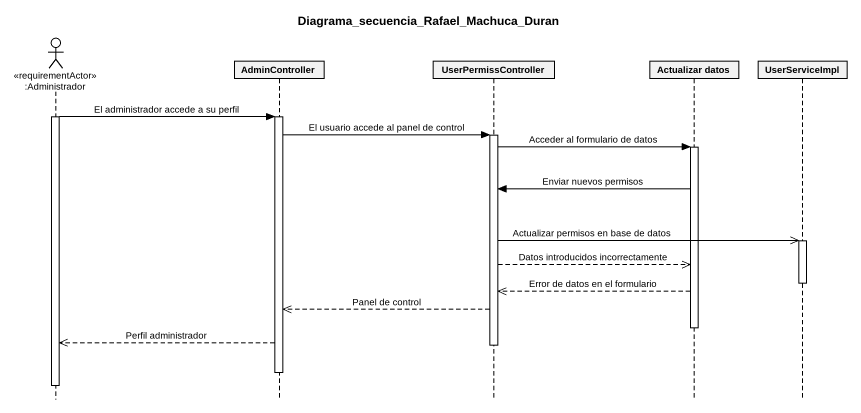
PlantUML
@startuml
title Diagrama_secuencia_Rafael_Machuca_Duran
hide footbox
actor ":Administrador" as Administrador <<requirementActor>>
participant AdminController
participant UserPermissController
participant "Actualizar datos" as Actualizar_datos
participant UserServiceImpl

activate Administrador
Administrador -> AdminController : El administrador accede a su perfil
activate AdminController
AdminController -> UserPermissController : El usuario accede al panel de control
activate UserPermissController
UserPermissController -> Actualizar_datos : Acceder al formulario de datos
activate Actualizar_datos
Actualizar_datos -> UserPermissController : Enviar nuevos permisos
UserPermissController ->> UserServiceImpl : Actualizar permisos en base de datos
activate UserServiceImpl
UserPermissController -->> Actualizar_datos : Datos introducidos incorrectamente
deactivate UserServiceImpl
Actualizar_datos -->> UserPermissController : Error de datos en el formulario
UserPermissController -->> AdminController : Panel de control
deactivate Actualizar_datos
AdminController -->> Administrador : Perfil administrador
deactivate UserPermissController
deactivate AdminController
deactivate Administrador
@enduml
